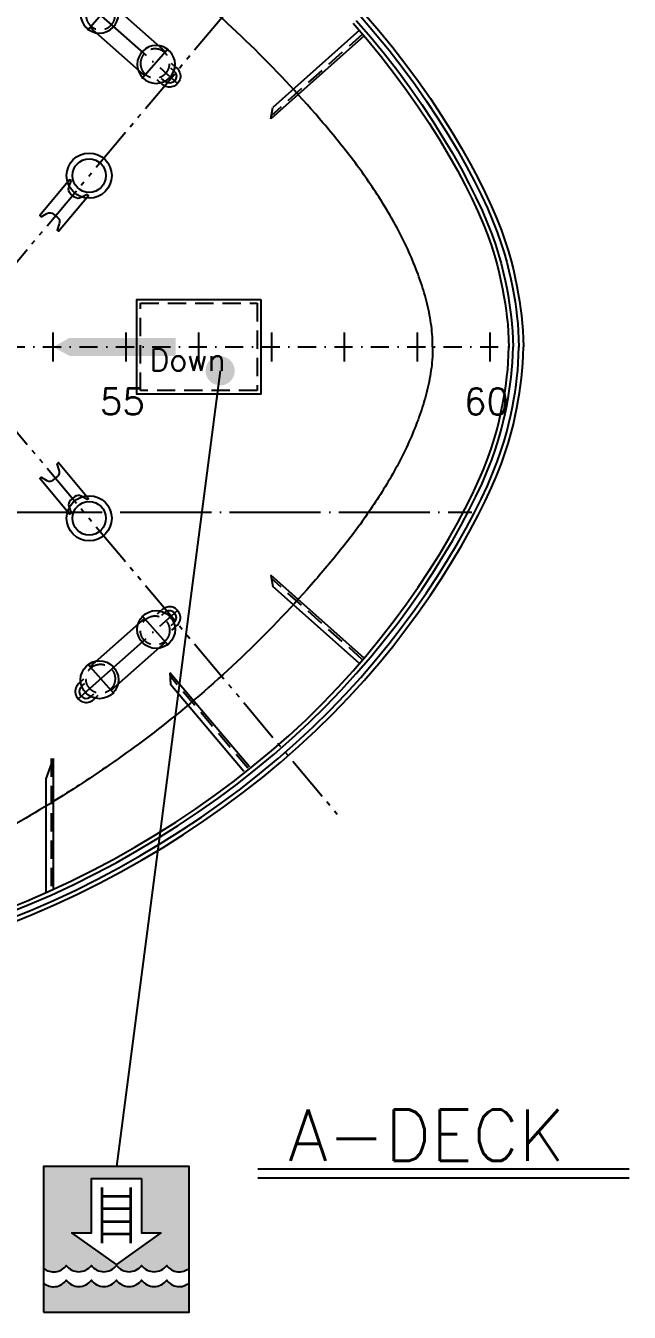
# Model space of a CAD drawing. Header units: millimetres. Extents: x 1084702 to 1166801, y 36632 to 124519.
# Drawn here: x 1124204 to 1128348, y 71932 to 80761 of the extents above; entities that cross this region are included whole.
import ezdxf

# ---------------------------------------------------------------- set-up
doc = ezdxf.new("R2010")
doc.units = ezdxf.units.MM
doc.header["$LTSCALE"] = 250
for name, pattern in [('CENTER', [3, 2.5, -0.25, 0, -0.25]), ('DASHDOT', [1, 0.5, -0.25, 0, -0.25]), ('DASHED', [0.75, 0.5, -0.25]), ('PHANTOM', [2.1, 1.25, -0.2, 0.125, -0.2, 0.125, -0.2])]:
    doc.linetypes.add(name, pattern=pattern)
doc.layers.get('0').update_dxf_attribs({"color": 255})
for name, color, linetype in [('%posline', 240, 'Continuous'), ('%symbol', 1, 'Continuous'), ('S0TX2', 2, 'Continuous'), ('SAFECO3', 80, 'Continuous'), ('SAFECO7', 255, 'Continuous')]:
    doc.layers.add(name, color=color, linetype=linetype)
doc.styles.add('18', font='romans', dxfattribs={"height": 180})
doc.styles.add('25', font='romans', dxfattribs={"height": 2.5})
doc.styles.add('ROMANS', font='ROMANS.shx', dxfattribs={"height": 100})
doc.dimstyles.new('dott', dxfattribs={"dimscale": 100, "dimtxt": 150, "dimasz": 0.01, "dimexe": 0.5, "dimexo": 1, "dimgap": 1, "dimtad": 1, "dimdsep": 46, "dimtxsty": 'ROMANS', "dimcen": 1.5, "dimclrd": 1, "dimclre": 1, "dimclrt": 2, "dimazin": 2, "dimtfac": 1, "dimtmove": 2, "dimatfit": 3, "dimldrblk": 'DOT', "dimfxl": 1, "dimtvp": 100, "dimtolj": 1, "dimarcsym": 0})

# ---------------------------------------------------------------- blocks, each defined once
blk = doc.blocks.new('A$C64097268')
for p, q in [((32000, -100), (32000, 100)), ((32500, -100), (32500, 100)), ((33000, -100), (33000, 100)), ((33500, -100), (33500, 100)), ((34000, -100), (34000, 100)), ((34500, -100), (34500, 100)), ((35000, -100), (35000, 100))]:
    blk.add_line(p, q)
at = {"linetype": 'DASHDOT'}
blk.add_line((-2084.2, 0), (35128.7, 0), dxfattribs=at)
at = {"style": '18'}
for s, p in [('55', (32320.1, -464.2)), ('60', (34820.1, -464.2))]:
    blk.add_text(s, height=180, dxfattribs=at).set_placement(p)
blk = doc.blocks.new('A.4.19_SYMB')
at = {"layer": 'SAFECO3'}
h = blk.add_hatch(color=256, dxfattribs=at)
h.paths.add_polyline_path([(206, 1102), (206, 654), (366, 654), (-1, 394), (-368, 654), (-207, 654), (-207, 1102)], flags=16)
edge = h.paths.add_edge_path()
edge.add_line((600, 364), (600, 1200))
edge.add_line((600, 1200), (-600, 1200))
edge.add_line((-600, 1200), (-600, 362))
edge.add_arc((-518, 462), 130, 230.5364, 323.0023)
edge.add_arc((-311, 467), 133, 218.7554, 321.3318)
edge.add_arc((-104, 467), 133, 218.6682, 321.3318)
edge.add_arc((104, 467), 133, 218.6682, 321.3318)
edge.add_arc((311, 467), 133, 218.6682, 321.2659)
edge.add_arc((517, 463), 129, 217.4116, 310.0893)
h = blk.add_hatch(color=256, dxfattribs=at)
edge = h.paths.add_edge_path()
edge.add_arc((-518, 335), 125, 228.6986, 325.9295)
edge.add_arc((-311, 340), 128, 215.8942, 324.1058)
edge.add_arc((-104, 340), 128, 215.8942, 324.1058)
edge.add_arc((104, 340), 128, 215.8942, 324.1058)
edge.add_arc((311, 340), 128, 215.8942, 324.1058)
edge.add_arc((517, 335), 124, 214.4974, 311.9754)
edge.add_line((600, 243), (600, 0))
edge.add_line((600, 0), (-600, 0))
edge.add_line((-600, 0), (-600, 241))
at = {"layer": 'SAFECO7', "lineweight": -3}
blk.add_lwpolyline([(-600, 0), (600, 0), (600, 1200), (-600, 1200)], close=True, dxfattribs=at)
at = {"layer": 'SAFECO7'}
blk.add_lwpolyline([(206, 1102), (206, 654), (366, 654), (-1, 394), (-368, 654), (-207, 654), (-207, 1102)], close=True, dxfattribs=at)
at = {"layer": 'SAFECO7', "const_width": 21.6}
for points in [[(-119, 1028), (-119, 568)], [(-119, 954), (117, 954)], [(117, 1028), (117, 568)], [(-119, 854), (117, 854)], [(-119, 745), (117, 745)], [(-119, 645), (117, 645)]]:
    blk.add_lwpolyline(points, dxfattribs=at)
at = {"layer": 'SAFECO7'}
for points in [[(-600, 362, 0.426876), (-414, 384, 0.480066), (-207, 384, 0.480535), (0, 384, 0.480535), (207, 384, 0.480181), (414, 384, 0.427969), (600, 364, 0.381145)], [(-600, 241, 0.45168), (-414, 265, 0.510689), (-207, 265, 0.510689), (0, 265, 0.510689), (207, 265, 0.510689), (414, 265, 0.452978), (600, 243)]]:
    blk.add_lwpolyline(points, format="xyb", dxfattribs=at)
blk = doc.blocks.new('A.3.1_SYMB')
at = {"layer": 'SAFECO3'}
blk.add_lwpolyline([(0, 0, 0, 360, 0), (-324, 0, 150, 150, 0), (-1008, 0, 150, 150, 0)], format="xyseb", dxfattribs=at)
blk = doc.blocks.new('_Dot')
at = {"color": 0, "linetype": 'ByBlock', "lineweight": -2}
blk.add_line((-0.5, 0), (-1, 0), dxfattribs=at)
at = {"color": 0, "linetype": 'ByBlock', "const_width": 0.5}
blk.add_lwpolyline([(-0.25, 0, 1), (0.25, 0, 1)], format="xyb", close=True, dxfattribs=at)
blk = doc.blocks.new('PULLER')
at = {"linetype": 'CENTER'}
for p, q in [((-231, -32), (513.2, 498.4)), ((265, 489.5), (423.5, 267.3)), ((-142, 199.2), (16.3, -22.9))]:
    blk.add_line(p, q, dxfattribs=at)
for p, q in [((-126.2, 177), (280.9, 467.3)), ((400.7, 510.2), (370.6, 488.8)), ((424.1, 493.1), (399.7, 475.7)), ((408.1, 515.5), (402.6, 511.6)), ((479.7, 416), (454.8, 398.3)), ((487, 387.6), (457.7, 367.6)), ((495.2, 393.3), (490.1, 389.7)), ((0, 0), (407.1, 290.3)), ((-207.1, 77.3), (-175.7, 99.7)), ((-213, 73), (-208.9, 76)), ((-197.1, 50.6), (-174.4, 66.8)), ((-142.3, -27), (-119.4, -10.7)), ((-125.9, -49.2), (-121.3, -45.8)), ((-119.1, -44.1), (-90.1, -22.6))]:
    blk.add_line(p, q)
for centre in [(352.6, 383.9), (-70.8, 82)]:
    blk.add_circle(centre, 130)
at = {"linetype": 'DASHED'}
for centre in [(344.5, 378.1), (-62.6, 87.8)]:
    blk.add_circle(centre, 100, dxfattribs=at)
for centre, radius, start, end in [((452.1, 454.7), 75.1, 305.05641, 125.9299), ((452.1, 454.7), 47.5, 118.01055, 126.18277), ((452.1, 454.7), 47.5, 314.01109, 115.79031), ((452.1, 454.7), 47.5, 303.04651, 311.8609), ((-169.9, 11.6), 75.1, 125.05641, 305.9299), ((-169.9, 11.6), 47.5, 135.80312, 297.04753), ((-169.9, 11.6), 47.5, 124.80354, 132.54278), ((-169.9, 11.6), 47.5, 299.11101, 307.9398)]:
    blk.add_arc(centre, radius, start, end)
blk = doc.blocks.new('Adeck_B4_1')
at = {"linetype": 'PHANTOM'}
blk.add_line((106250.1, 39407.4), (108605, 42214), dxfattribs=at)
for p, q in [((108731.3, 41151), (108136.4, 40621.9)), ((108763.9, 41113.2), (108124.1, 40544)), ((108124.1, 40544), (108136.4, 40621.9)), ((108763.9, 36842.5), (108124.1, 37411.7)), ((108124.1, 37411.7), (108136.4, 37333.8)), ((108731.3, 36804.7), (108136.4, 37333.8)), ((107976.7, 36096), (107431, 36741.7)), ((107431, 36741.7), (107434.3, 36660.4)), ((107938.5, 36063.8), (107434.3, 36660.4)), ((106629.6, 36152.9), (106579.6, 36014.2)), ((106629.6, 36152.9), (106629.6, 35254.6)), ((106579.6, 36014.2), (106579.6, 35232.5))]:
    blk.add_line(p, q)
at = {"linetype": 'DASHED'}
for p, q in [((108754.1, 41124.5), (108127.8, 40567.4)), ((108754.1, 36831.2), (108127.8, 37388.3)), ((107965.2, 36086.4), (107432, 36717.3)), ((106614.6, 36152.9), (106614.6, 35254.6))]:
    blk.add_line(p, q, dxfattribs=at)
at = {"linetype": 'CENTER'}
blk.add_line((103339.7, 37843), (109503, 37843), dxfattribs=at)
for points in [[(108740.5, 41245.8), (108840.5, 41130.1), (108935.8, 41013.7), (109026.4, 40897.1), (109112.2, 40780.7), (109193.1, 40664.7), (109269, 40550.1), (109339.8, 40437.4), (109405.2, 40327.4), (109465.1, 40220.9), (109519.4, 40118.8), (109567.8, 40021.6), (109610.2, 39930.3), (109646.6, 39845.3), (109677.5, 39766.3), (109703.5, 39692.8), (109725.3, 39624.3), (109743.4, 39560.3), (109758.5, 39500.1), (109771.3, 39443.2), (109782.2, 39389.1), (109791.9, 39337.3), (109800.3, 39287.3), (109807.6, 39238.2), (109813.7, 39189.2), (109818.7, 39139.4), (109822.5, 39088.1), (109825.2, 39034.3), (109826.8, 38977)], [(108763.7, 41266.4), (108864.2, 41150), (108960.1, 41033.1), (109051.1, 40915.8), (109137.4, 40798.7), (109218.8, 40682.2), (109295.1, 40566.9), (109366.2, 40453.5), (109432, 40342.9), (109492.3, 40235.8), (109546.9, 40132.9), (109595.7, 40035.1), (109638.5, 39942.9), (109675.3, 39857), (109706.6, 39777.1), (109732.9, 39702.7), (109755, 39633.3), (109773.4, 39568.3), (109788.7, 39507.2), (109801.6, 39449.6), (109812.7, 39395), (109822.4, 39342.8), (109831, 39292.1), (109838.3, 39242.4), (109844.5, 39192.6), (109849.6, 39142.1), (109853.4, 39090), (109856.2, 39035.5), (109857.8, 38977.9)], [(108688.9, 41200), (108787.7, 41085.7), (108881.9, 40970.7), (108971.4, 40855.5), (109056.1, 40740.4), (109136.1, 40625.9), (109211, 40512.7), (109280.9, 40401.4), (109345.5, 40292.8), (109404.6, 40187.8), (109458, 40087.2), (109505.6, 39991.7), (109547.2, 39902.1), (109582.8, 39819.1), (109612.9, 39742.2), (109638.1, 39670.9), (109659.2, 39604.5), (109676.7, 39542.5), (109691.4, 39484.1), (109703.8, 39428.8), (109714.5, 39375.9), (109723.9, 39325.2), (109732.2, 39276.5), (109739.2, 39228.9), (109745.1, 39181.5), (109749.9, 39133.4), (109753.6, 39083.8), (109756.2, 39031.6), (109757.8, 38975.1)], [(108710.6, 41219.3), (108809.9, 41104.3), (108904.6, 40988.8), (108994.5, 40873), (109079.7, 40757.3), (109160, 40642.2), (109235.4, 40528.4), (109305.6, 40416.5), (109370.6, 40307.4), (109430, 40201.8), (109483.8, 40100.5), (109531.7, 40004.3), (109573.7, 39914), (109609.6, 39830.1), (109640, 39752.3), (109665.6, 39680.1), (109687, 39612.8), (109704.8, 39549.9), (109719.6, 39490.8), (109732.1, 39434.8), (109743, 39381.4), (109752.5, 39330.3), (109760.8, 39281), (109768, 39232.8), (109774, 39184.7), (109778.8, 39135.9), (109782.6, 39085.6), (109785.2, 39032.8), (109786.8, 38975.9)], [(106285.3, 35109.5), (106446.4, 35174.6), (106602.3, 35242.3), (106753.8, 35312.9), (106901.7, 35386.5), (107046.7, 35463.5), (107189.6, 35544.2), (107331, 35628.6), (107470.5, 35716.7), (107607.9, 35808.3), (107742.7, 35903.2), (107874.6, 36001.1), (108003.2, 36101.9), (108128.1, 36205.4), (108249, 36311.4), (108365.5, 36419.8), (108477.8, 36530.1), (108585.6, 36642.2), (108688.9, 36755.7), (108787.7, 36870), (108881.9, 36985), (108971.4, 37100.2), (109056.1, 37215.3), (109136.1, 37329.8), (109211, 37443), (109280.9, 37554.3), (109345.5, 37662.9), (109404.6, 37767.9), (109458, 37868.5), (109505.6, 37964), (109547.2, 38053.6), (109582.8, 38136.6), (109612.9, 38213.5), (109638.1, 38284.8), (109659.2, 38351.2), (109676.7, 38413.2), (109691.4, 38471.6), (109703.8, 38526.9), (109714.5, 38579.8), (109723.9, 38630.5), (109732.2, 38679.2), (109739.2, 38726.8), (109745.1, 38774.2), (109749.9, 38822.3), (109753.6, 38871.9), (109756.2, 38924.1), (109757.8, 38980.6)], [(106295.8, 35082.5), (106457.6, 35147.9), (106614.2, 35215.9), (106766.4, 35286.7), (106914.9, 35360.7), (107060.6, 35438.1), (107204.2, 35519.1), (107346.2, 35603.9), (107486.3, 35692.4), (107624.3, 35784.4), (107759.7, 35879.7), (107892.2, 35978), (108021.4, 36079.3), (108146.9, 36183.3), (108268.4, 36289.9), (108385.6, 36398.8), (108498.4, 36509.8), (108606.8, 36622.4), (108710.6, 36736.4), (108809.9, 36851.4), (108904.6, 36966.9), (108994.5, 37082.7), (109079.7, 37198.4), (109160, 37313.5), (109235.4, 37427.3), (109305.6, 37539.2), (109370.6, 37648.3), (109430, 37754), (109483.8, 37855.2), (109531.7, 37951.4), (109573.7, 38041.7), (109609.6, 38125.6), (109640, 38203.4), (109665.6, 38275.6), (109687, 38342.9), (109704.8, 38405.8), (109719.6, 38464.9), (109732.1, 38520.9), (109743, 38574.3), (109752.5, 38625.4), (109760.8, 38674.7), (109768, 38722.9), (109774, 38771), (109778.8, 38819.8), (109782.6, 38870.1), (109785.2, 38922.9), (109786.8, 38979.8)], [(106310.4, 35045.2), (106473, 35111), (106630.6, 35179.4), (106783.7, 35250.7), (106933.2, 35325.2), (107079.8, 35403), (107224.3, 35484.5), (107367.1, 35569.8), (107508.1, 35658.9), (107646.9, 35751.4), (107783.2, 35847.2), (107916.5, 35946.2), (108046.5, 36048.2), (108172.9, 36152.9), (108295.2, 36260.2), (108413.2, 36369.9), (108526.8, 36481.6), (108636, 36595.1), (108740.5, 36709.9), (108840.5, 36825.6), (108935.8, 36942), (109026.4, 37058.6), (109112.2, 37175), (109193.1, 37291), (109269, 37405.7), (109339.8, 37518.4), (109405.2, 37628.3), (109465.1, 37734.8), (109519.4, 37836.9), (109567.8, 37934.1), (109610.2, 38025.4), (109646.6, 38110.4), (109677.5, 38189.4), (109703.5, 38262.9), (109725.3, 38331.4), (109743.4, 38395.4), (109758.5, 38455.6), (109771.3, 38512.5), (109782.2, 38566.6), (109791.9, 38618.4), (109800.3, 38668.4), (109807.6, 38717.5), (109813.7, 38766.5), (109818.7, 38816.3), (109822.5, 38867.6), (109825.2, 38921.4), (109826.8, 38978.7)], [(106321.6, 35016.3), (106485, 35082.4), (106643.3, 35151.1), (106797.2, 35222.8), (106947.4, 35297.6), (107094.7, 35375.8), (107239.9, 35457.7), (107383.3, 35543.4), (107525, 35632.8), (107664.4, 35725.8), (107801.3, 35822.1), (107935.3, 35921.6), (108066, 36024), (108193, 36129.3), (108316, 36237.2), (108434.7, 36347.5), (108548.9, 36459.8), (108658.6, 36573.9), (108763.7, 36689.3), (108864.2, 36805.7), (108960.1, 36922.6), (109051.1, 37039.9), (109137.4, 37157), (109218.8, 37273.5), (109295.1, 37388.9), (109366.2, 37502.2), (109432, 37612.8), (109492.3, 37719.9), (109546.9, 37822.8), (109595.7, 37920.6), (109638.5, 38012.8), (109675.3, 38098.7), (109706.6, 38178.6), (109732.9, 38253), (109755, 38322.5), (109773.4, 38387.4), (109788.7, 38448.5), (109801.6, 38506.1), (109812.7, 38560.7), (109822.4, 38612.9), (109831, 38663.6), (109838.3, 38713.3), (109844.5, 38763.1), (109849.6, 38813.6), (109853.4, 38865.7), (109856.2, 38920.2), (109857.8, 38977.9)]]:
    blk.add_lwpolyline(points)
at = {"flags": 128}
for points in [[(109234.1, 38977.9), (109234.1, 39027.9, 0.028984), (109217.4, 39177.9, 0.02788), (109182.8, 39329.8, 0.018944), (109134.1, 39477.9, 0.033183), (108999.7, 39777, 0.024663), (108831.8, 40058.7, 0.020409), (108639, 40324.3, 0.011893), (108429.6, 40576.8, 0.021606), (107953, 41078.9, 0.023708), (107432.9, 41535.9, 0.009551), (107214.1, 41703.6, 0.0081), (106989.6, 41863.6, 0.006351), (106811.1, 41983.2, 0.006117), (106629.6, 42098.3, 0.016804), (106118.5, 42390.5, 0.015439), (105589.6, 42649.2, 0.017375), (104955.3, 42909.3, 0.015054), (104305.6, 43127.9, 0.011502), (103782.6, 43273.3, 0.010874), (103253.6, 43395.3, 0.01275), (102589.6, 43515.6, 0.009545), (101921, 43606.3, 0.007768), (101264.4, 43672.2, 0.007768)], [(109234.1, 38977.9), (109234.1, 38927.9, -0.028984), (109217.4, 38777.9, -0.02788), (109182.8, 38625.9, -0.018944), (109134.1, 38477.9, -0.033183), (108999.7, 38178.7, -0.024663), (108831.8, 37897, -0.020409), (108639, 37631.4, -0.011893), (108429.6, 37378.9, -0.021606), (107953, 36876.8, -0.023708), (107432.9, 36419.9, -0.009551), (107214.1, 36252.1, -0.0081), (106989.6, 36092.1, -0.006351), (106811.1, 35972.5, -0.006117), (106629.6, 35857.4, -0.016804), (106118.5, 35565.2, -0.015439), (105589.6, 35306.5, -0.017375), (104955.3, 35046.4, -0.015054), (104305.6, 34827.9, -0.011502), (103782.6, 34682.4, -0.010874), (103253.6, 34560.4, -0.01275), (102589.6, 34440.1, -0.009545), (101921, 34349.4, -0.007768), (101264.4, 34283.5, -0.007768)]]:
    blk.add_lwpolyline(points, format="xyb", dxfattribs=at)
for points in [[(106631.7, 39889.8), (106658.8, 39867, -0.31), (106671, 39823.4), (106656, 39779.8), (106665.7, 39771.6), (106871.4, 40016.8), (106861.7, 40024.9), (106821.3, 40002.6, -0.31), (106776.3, 40007), (106749.1, 40029.8, -0.31), (106737, 40073.3), (106751.9, 40117), (106742.2, 40125.1), (106536.5, 39880), (106546.2, 39871.9), (106586.6, 39894.2, -0.31)], [(106631.7, 38065.9), (106658.8, 38088.7, 0.31), (106671, 38132.3), (106656, 38175.9), (106665.7, 38184.1), (106871.4, 37938.9), (106861.7, 37930.8), (106821.3, 37953.1, 0.31), (106776.3, 37948.7), (106749.1, 37926, 0.31), (106737, 37882.4), (106751.9, 37838.7), (106742.2, 37830.6), (106536.5, 38075.7), (106546.2, 38083.8), (106586.6, 38061.5, 0.31)]]:
    blk.add_lwpolyline(points, format="xyb", close=True)
blk.add_lwpolyline([(108054.6, 39302.9), (108054.6, 38652.9), (107204.6, 38652.9), (107204.6, 39302.9)], close=True)
at = {"linetype": 'DASHED'}
blk.add_lwpolyline([(108029.6, 39277.9), (108029.6, 38677.9), (107229.6, 38677.9), (107229.6, 39277.9)], close=True, dxfattribs=at)
at = {"linetype": 'PHANTOM'}
blk.add_lwpolyline([(106250.1, 38548.3), (108605, 35741.7)], dxfattribs=at)
for centre, radius in [((106876.3, 40153.7), 155), ((106876.3, 40153.7), 115), ((106876.3, 37802), 155), ((106876.3, 37802), 115)]:
    blk.add_circle(centre, radius)
at = {"xscale": -1, "rotation": 173.9409472750297}
blk.add_blockref('PULLER', (107025.9, 41336), dxfattribs=at)
at = {"rotation": 6.059052724970343}
blk.add_blockref('PULLER', (107025.9, 36619.7), dxfattribs=at)
at = {"style": '18'}
blk.add_text('Down', height=150, dxfattribs=at).set_placement((107291.9, 38814))

msp = doc.modelspace()

# ---------------------------------------------------------------- linework, layer by layer
at = {"layer": 'S0TX2'}
for p, q in [((1125796.3, 72916.8), (1128347.7, 72916.8)), ((1125796.3, 72855.2), (1128347.7, 72855.2))]:
    msp.add_line(p, q, dxfattribs=at)

# ---------------------------------------------------------------- block references
at = {"layer": '%symbol', "yscale": 0.8333333333329453, "zscale": 0.8333333333329453}
for name, p, xscale in [('A.3.1_SYMB', (1124392.6, 78556.8), -0.8333333333329453), ('A.4.19_SYMB', (1124826.6, 71931.8), 0.8333333333329453)]:
    msp.add_blockref(name, p, dxfattribs=dict(at, xscale=xscale))
for name, p in [('Adeck_B4_1', (1017763, 39579)), ('A$C64097268', (1092392.6, 78556.8))]:
    msp.add_blockref(name, p)

# ---------------------------------------------------------------- texts
at = {"layer": 'S0TX2', "style": '25'}
msp.add_text('A-DECK', height=351.56, dxfattribs=at).set_placement((1126006.8, 72971))

# ---------------------------------------------------------------- leaders
at = {"layer": '%posline', "linetype": 'ByBlock'}
msp.add_leader([(1125538.6, 78393), (1124826.6, 72931.8)], dimstyle='dott', override={"dimasz": 2, "dimgap": 1, "dimtad": 0, "dimclrd": 256}, dxfattribs=at)

doc.saveas('drawing.dxf')
